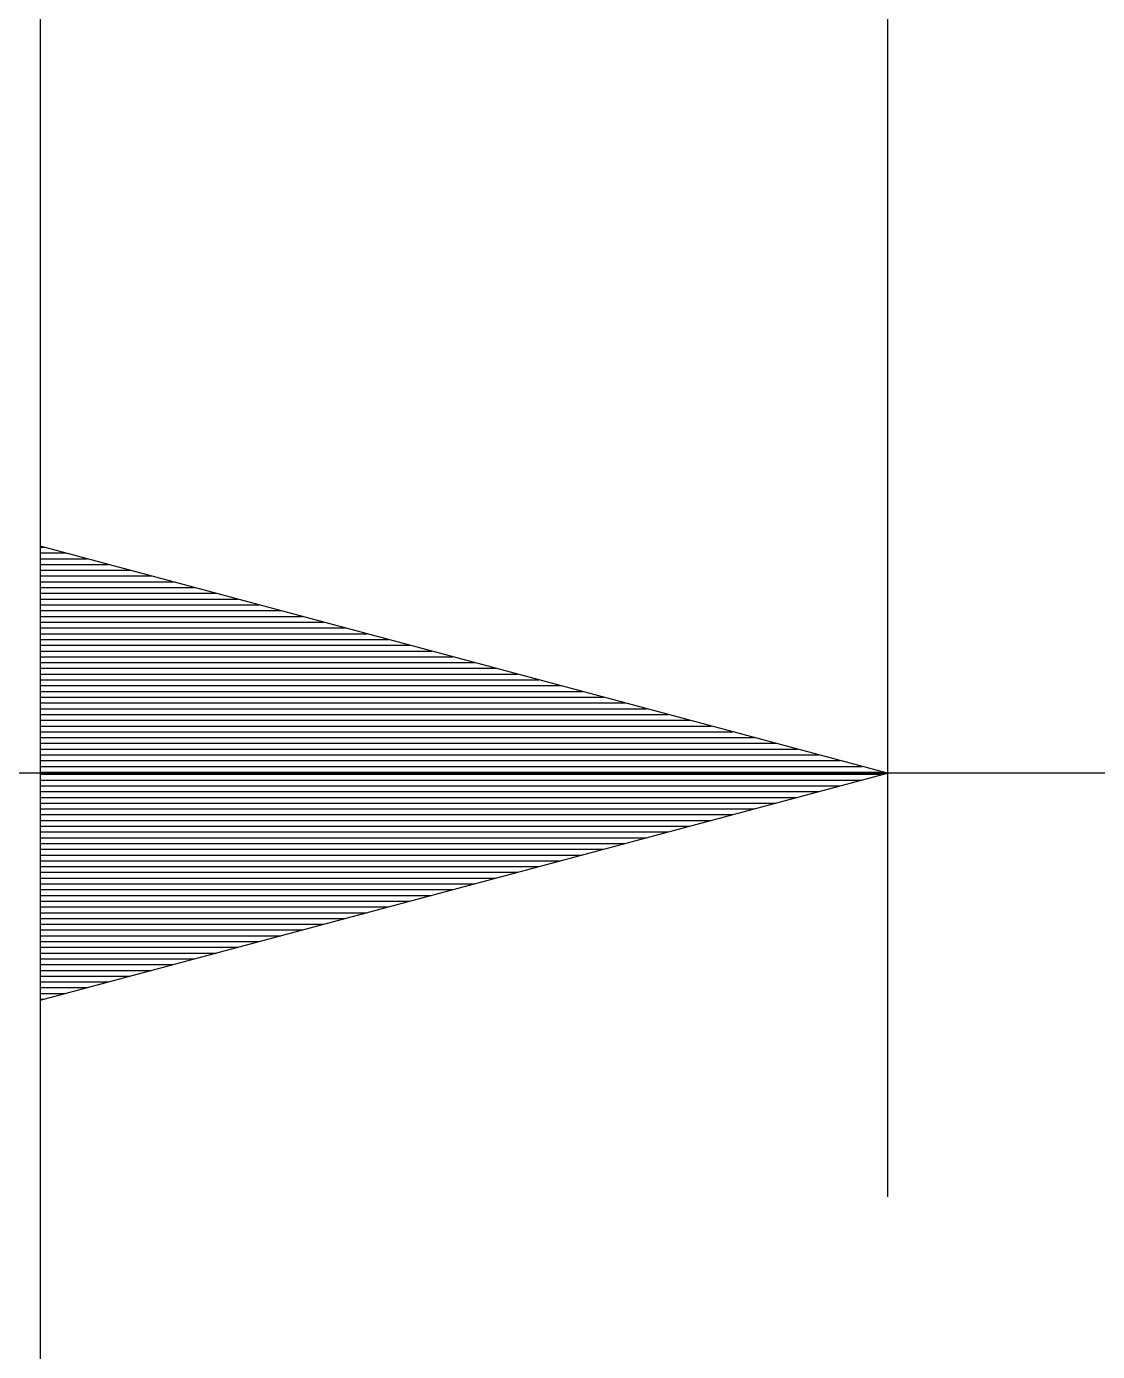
# Model space of a CAD drawing. Extents: x 0 to 420, y 0 to 297.
# Drawn here: x 26.37 to 31.42, y 32.62 to 38.87 of the extents above; entities that cross this region are included whole.
import ezdxf

# ---------------------------------------------------------------- set-up
doc = ezdxf.new("R2010")
doc.units = 0
doc.layers.add('541324033_sd', color=7, linetype='CONTINUOUS')

msp = doc.modelspace()

# ---------------------------------------------------------------- linework, layer by layer
at = {"layer": '541324033_sd', "color": 7}
for points in [[(30.430648, 55.346038), (30.430648, 33.346053)], [(26.430497, 47.346074), (26.430497, 36.346039)], [(26.430497, 36.412841), (26.449377, 36.412841)], [(26.430497, 36.412841), (26.449377, 36.412841)], [(26.430497, 36.385748), (26.550892, 36.385748)], [(26.430497, 36.358654), (26.652407, 36.358654)], [(26.430497, 36.331138), (26.753922, 36.331138)], [(26.430497, 36.304045), (26.855438, 36.304045)], [(26.430497, 36.276951), (26.957376, 36.276951)], [(26.430497, 36.249519), (27.058891, 36.249519)], [(26.430497, 36.222341), (27.160406, 36.222341)], [(26.430497, 36.195248), (27.261921, 36.195248)], [(26.430497, 36.167816), (27.363436, 36.167816)], [(26.430497, 36.140638), (27.465375, 36.140638)], [(26.430497, 36.113545), (27.56689, 36.113545)], [(26.430497, 36.086113), (27.668405, 36.086113)], [(26.430497, 36.05902), (27.76992, 36.05902)], [(26.430497, 36.031842), (27.871435, 36.031842)], [(26.430497, 36.00441), (27.973373, 36.00441)], [(26.430497, 35.977317), (28.074888, 35.977317)], [(26.430497, 35.950139), (28.176404, 35.950139)], [(26.430497, 35.922707), (28.277919, 35.922707)], [(26.430497, 35.895614), (28.379434, 35.895614)], [(26.430497, 35.86852), (28.481372, 35.86852)], [(26.430497, 35.841342), (28.582887, 35.841342)], [(26.430497, 35.81391), (28.684402, 35.81391)], [(26.430497, 35.786817), (28.785917, 35.786817)], [(26.430497, 35.759639), (28.887432, 35.759639)], [(26.430497, 35.732207), (28.989371, 35.732207)], [(26.430497, 35.705114), (29.090886, 35.705114)], [(26.430497, 35.678021), (29.192401, 35.678021)], [(26.430497, 35.650504), (29.293916, 35.650504)], [(26.430497, 35.623411), (29.395431, 35.623411)], [(26.430497, 35.596318), (29.49737, 35.596318)], [(26.430497, 35.568801), (29.598885, 35.568801)], [(26.430497, 35.541708), (29.7004, 35.541708)], [(26.430497, 35.514615), (29.801915, 35.514615)], [(26.430497, 35.487183), (29.90343, 35.487183)], [(26.430497, 35.460005), (30.005368, 35.460005)], [(26.430497, 35.432911), (30.106883, 35.432911)], [(26.430497, 35.405818), (30.208398, 35.405818)], [(41.680364, 35.346298), (21.214874, 35.346298)], [(26.430497, 35.378302), (30.309914, 35.378302)], [(26.430497, 35.351208), (30.411429, 35.351208)], [(26.430497, 35.340964), (30.411429, 35.340964)], [(50.985377, 35.346298), (29.180463, 35.346298)], [(26.430497, 35.31387), (30.309914, 35.31387)], [(26.430497, 35.286692), (30.208398, 35.286692)], [(26.430497, 35.259261), (30.106883, 35.259261)], [(26.430497, 35.232167), (30.005368, 35.232167)], [(26.430497, 35.205074), (29.90343, 35.205074)], [(26.430497, 35.177557), (29.801915, 35.177557)], [(26.430497, 35.150464), (29.7004, 35.150464)], [(26.430497, 35.123371), (29.598885, 35.123371)], [(26.430497, 35.095939), (29.49737, 35.095939)], [(26.430497, 35.068761), (29.395431, 35.068761)], [(26.430497, 35.041668), (29.293916, 35.041668)], [(26.430497, 35.014236), (29.192401, 35.014236)], [(26.430497, 34.987058), (29.090886, 34.987058)], [(26.430497, 34.959965), (28.989371, 34.959965)], [(26.430497, 34.932533), (28.887432, 34.932533)], [(26.430497, 34.905439), (28.785917, 34.905439)], [(26.430497, 34.878261), (28.684402, 34.878261)], [(26.430497, 34.851168), (28.582887, 34.851168)], [(26.430497, 34.823736), (28.481372, 34.823736)], [(26.430497, 34.796558), (28.379434, 34.796558)], [(26.430497, 34.769465), (28.277919, 34.769465)], [(26.430497, 34.742033), (28.176404, 34.742033)], [(26.430497, 34.71494), (28.074888, 34.71494)], [(26.430497, 34.687762), (27.973373, 34.687762)], [(26.430497, 34.66033), (27.871435, 34.66033)], [(26.430497, 34.633237), (27.76992, 34.633237)], [(26.430497, 34.606059), (27.668405, 34.606059)], [(26.430497, 34.578627), (27.56689, 34.578627)], [(26.430497, 34.551534), (27.465375, 34.551534)], [(26.430497, 34.52444), (27.363436, 34.52444)], [(26.430497, 34.496924), (27.261921, 34.496924)], [(26.430497, 34.46983), (27.160406, 34.46983)], [(26.430497, 34.442737), (27.058891, 34.442737)], [(26.430497, 34.415559), (26.957376, 34.415559)], [(26.430497, 34.388127), (26.855438, 34.388127)], [(26.430497, 34.361034), (26.753922, 34.361034)], [(26.430497, 34.346133), (26.430497, 23.346098)], [(26.430497, 34.333941), (26.652407, 34.333941)], [(26.430497, 34.306424), (26.550892, 34.306424)], [(26.430497, 34.279331), (26.449377, 34.279331)], [(26.430497, 34.279331), (26.449377, 34.279331)]]:
    msp.add_lwpolyline(points, dxfattribs=at)
msp.add_lwpolyline([(30.430648, 35.346298), (26.430497, 36.417836), (26.430497, 34.274336)], close=True, dxfattribs=at)

doc.saveas('drawing.dxf')
